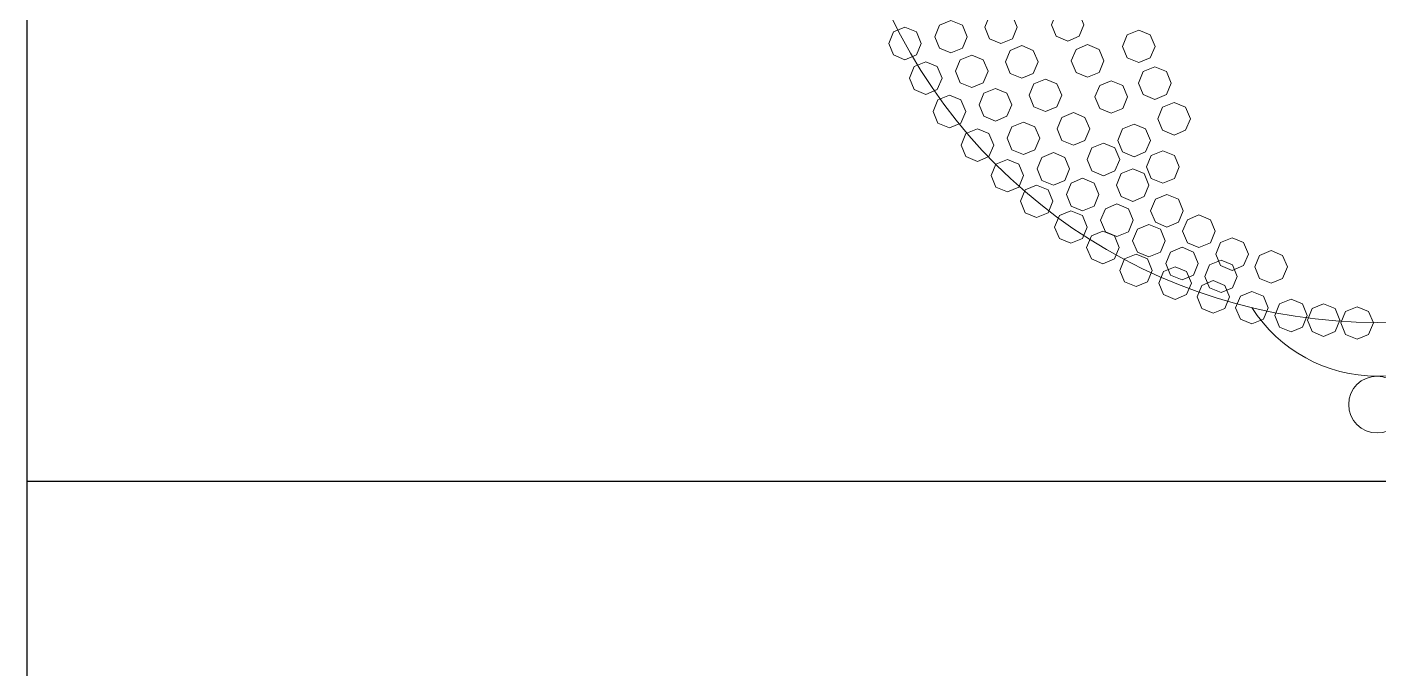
# Model space of a CAD drawing. Header units: inches. Extents: x 274057 to 444617, y 490067 to 635630.
# Drawn here: x 325724.3 to 325932, y 532800.2 to 532898.8 of the extents above; entities that cross this region are included whole.
import ezdxf

# ---------------------------------------------------------------- set-up
doc = ezdxf.new("R2010")
doc.units = ezdxf.units.IN
doc.header["$MEASUREMENT"] = 0
doc.linetypes.add('HIDDEN', pattern=[0.375, 0.25, -0.125])
for name, color, linetype in [('CQ Light Elevation', 4, 'Continuous'), ('CQ SPOT DETAIL DIMENSION', 9, 'Continuous'), ('CQ-legend tex box', 3, 'Continuous')]:
    doc.layers.add(name, color=color, linetype=linetype)
doc.layers.add('Glass', color=4, linetype='Continuous', lineweight=0)

# ---------------------------------------------------------------- blocks, each defined once
blk = doc.blocks.new('crystal ch 21')
at = {"layer": 'Glass', "lineweight": 0}
for points in [[(38435.85, 39038.49), (38442.92, 39035.56), (38445.85, 39028.49), (38442.92, 39021.42), (38435.85, 39018.49), (38428.78, 39021.42), (38425.85, 39028.49), (38428.78, 39035.56)], [(38476.81, 39040.03), (38483.88, 39037.1), (38486.81, 39030.03), (38483.88, 39022.96), (38476.81, 39020.03), (38469.73, 39022.96), (38466.81, 39030.03), (38469.73, 39037.1)], [(38405.11, 39032.68), (38412.18, 39029.75), (38415.11, 39022.68), (38412.18, 39015.61), (38405.11, 39012.68), (38398.04, 39015.61), (38395.11, 39022.68), (38398.04, 39029.75)], [(38376.86, 39028.53), (38383.93, 39025.6), (38386.86, 39018.53), (38383.93, 39011.46), (38376.86, 39008.53), (38369.79, 39011.46), (38366.86, 39018.53), (38369.79, 39025.6)], [(38520.47, 39026.73), (38527.54, 39023.8), (38530.47, 39016.73), (38527.54, 39009.66), (38520.47, 39006.73), (38513.4, 39009.66), (38510.47, 39016.73), (38513.4, 39023.8)], [(38448.63, 39017.22), (38455.7, 39014.29), (38458.63, 39007.22), (38455.7, 39000.15), (38448.63, 38997.22), (38441.56, 39000.15), (38438.63, 39007.22), (38441.56, 39014.29)], [(38489.04, 39017.84), (38496.11, 39014.91), (38499.04, 39007.84), (38496.11, 39000.77), (38489.04, 38997.84), (38481.97, 39000.77), (38479.04, 39007.84), (38481.97, 39014.91)], [(38389.64, 39007.26), (38396.71, 39004.33), (38399.64, 38997.26), (38396.71, 38990.18), (38389.64, 38987.26), (38382.57, 38990.18), (38379.64, 38997.26), (38382.57, 39004.33)], [(38417.89, 39011.41), (38424.96, 39008.48), (38427.89, 39001.41), (38424.96, 38994.33), (38417.89, 38991.41), (38410.82, 38994.33), (38407.89, 39001.41), (38410.82, 39008.48)], [(38463.17, 38996.69), (38470.24, 38993.76), (38473.17, 38986.69), (38470.24, 38979.62), (38463.17, 38976.69), (38456.1, 38979.62), (38453.17, 38986.69), (38456.1, 38993.76)], [(38530.34, 39004.17), (38537.41, 39001.24), (38540.34, 38994.17), (38537.41, 38987.09), (38530.34, 38984.17), (38523.27, 38987.09), (38520.34, 38994.17), (38523.27, 39001.24)], [(38432.43, 38990.88), (38439.5, 38987.95), (38442.43, 38980.88), (38439.5, 38973.81), (38432.43, 38970.88), (38425.36, 38973.81), (38422.43, 38980.88), (38425.36, 38987.95)], [(38503.54, 38995.66), (38510.61, 38992.73), (38513.54, 38985.66), (38510.61, 38978.59), (38503.54, 38975.66), (38496.47, 38978.59), (38493.54, 38985.66), (38496.47, 38992.73)], [(38404.18, 38986.73), (38411.25, 38983.8), (38414.18, 38976.73), (38411.25, 38969.66), (38404.18, 38966.73), (38397.11, 38969.66), (38394.18, 38976.73), (38397.11, 38983.8)], [(38542.18, 38982.26), (38549.25, 38979.33), (38552.18, 38972.26), (38549.25, 38965.19), (38542.18, 38962.26), (38535.11, 38965.19), (38532.18, 38972.26), (38535.11, 38979.33)], [(38480.37, 38976.06), (38487.44, 38973.13), (38490.37, 38966.06), (38487.44, 38958.99), (38480.37, 38956.06), (38473.3, 38958.99), (38470.37, 38966.06), (38473.3, 38973.13)], [(38421.38, 38966.1), (38428.45, 38963.17), (38431.38, 38956.1), (38428.45, 38949.03), (38421.38, 38946.1), (38414.31, 38949.03), (38411.38, 38956.1), (38414.31, 38963.17)], [(38449.63, 38970.25), (38456.7, 38967.32), (38459.63, 38960.25), (38456.7, 38953.18), (38449.63, 38950.25), (38442.55, 38953.18), (38439.63, 38960.25), (38442.55, 38967.32)], [(38517.59, 38968.95), (38524.66, 38966.02), (38527.59, 38958.95), (38524.66, 38951.88), (38517.59, 38948.95), (38510.52, 38951.88), (38507.59, 38958.95), (38510.52, 38966.02)], [(38498.76, 38957.29), (38505.83, 38954.36), (38508.76, 38947.29), (38505.83, 38940.22), (38498.76, 38937.29), (38491.68, 38940.22), (38488.76, 38947.29), (38491.68, 38954.36)], [(38439.76, 38947.33), (38446.84, 38944.4), (38449.76, 38937.33), (38446.84, 38930.26), (38439.76, 38927.33), (38432.69, 38930.26), (38429.76, 38937.33), (38432.69, 38944.4)], [(38468.01, 38951.48), (38475.09, 38948.55), (38478.01, 38941.48), (38475.09, 38934.41), (38468.01, 38931.48), (38460.94, 38934.41), (38458.01, 38941.48), (38460.94, 38948.55)], [(38535.26, 38952.65), (38542.34, 38949.72), (38545.26, 38942.65), (38542.34, 38935.58), (38535.26, 38932.65), (38528.19, 38935.58), (38525.26, 38942.65), (38528.19, 38949.72)], [(38516.75, 38941.52), (38523.82, 38938.59), (38526.75, 38931.52), (38523.82, 38924.45), (38516.75, 38921.52), (38509.68, 38924.45), (38506.75, 38931.52), (38509.68, 38938.59)], [(38457.76, 38931.56), (38464.83, 38928.63), (38467.76, 38921.56), (38464.83, 38914.49), (38457.76, 38911.56), (38450.69, 38914.49), (38447.76, 38921.56), (38450.69, 38928.63)], [(38486.01, 38935.71), (38493.08, 38932.78), (38496.01, 38925.71), (38493.08, 38918.64), (38486.01, 38915.71), (38478.94, 38918.64), (38476.01, 38925.71), (38478.94, 38932.78)], [(38537.78, 38925.73), (38544.86, 38922.8), (38547.78, 38915.73), (38544.86, 38908.66), (38537.78, 38905.73), (38530.71, 38908.66), (38527.78, 38915.73), (38530.71, 38922.8)], [(38478.79, 38915.77), (38485.86, 38912.84), (38488.79, 38905.77), (38485.86, 38898.7), (38478.79, 38895.77), (38471.72, 38898.7), (38468.79, 38905.77), (38471.72, 38912.84)], [(38507.04, 38919.92), (38514.11, 38916.99), (38517.04, 38909.92), (38514.11, 38902.85), (38507.04, 38899.92), (38499.97, 38902.85), (38497.04, 38909.92), (38499.97, 38916.99)], [(38526.7, 38907.35), (38533.77, 38904.42), (38536.7, 38897.35), (38533.77, 38890.28), (38526.7, 38887.35), (38519.63, 38890.28), (38516.7, 38897.35), (38519.63, 38904.42)], [(38557.44, 38913.16), (38564.52, 38910.23), (38567.44, 38903.16), (38564.52, 38896.09), (38557.44, 38893.16), (38550.37, 38896.09), (38547.44, 38903.16), (38550.37, 38910.23)], [(38498.45, 38903.2), (38505.52, 38900.27), (38508.45, 38893.2), (38505.52, 38886.13), (38498.45, 38883.2), (38491.38, 38886.13), (38488.45, 38893.2), (38491.38, 38900.27)], [(38577.79, 38899.1), (38584.86, 38896.17), (38587.79, 38889.1), (38584.86, 38882.03), (38577.79, 38879.1), (38570.72, 38882.03), (38567.79, 38889.1), (38570.72, 38896.17)], [(38518.8, 38889.14), (38525.87, 38886.21), (38528.8, 38879.14), (38525.87, 38872.07), (38518.8, 38869.14), (38511.73, 38872.07), (38508.8, 38879.14), (38511.73, 38886.21)], [(38547.05, 38893.29), (38554.12, 38890.36), (38557.05, 38883.29), (38554.12, 38876.22), (38547.05, 38873.29), (38539.98, 38876.22), (38537.05, 38883.29), (38539.98, 38890.36)], [(38601.76, 38891.26), (38608.84, 38888.33), (38611.76, 38881.26), (38608.84, 38874.19), (38601.76, 38871.26), (38594.69, 38874.19), (38591.76, 38881.26), (38594.69, 38888.33)], [(38542.77, 38881.3), (38549.84, 38878.37), (38552.77, 38871.3), (38549.84, 38864.23), (38542.77, 38861.3), (38535.7, 38864.23), (38532.77, 38871.3), (38535.7, 38878.37)], [(38571.02, 38885.45), (38578.09, 38882.52), (38581.02, 38875.45), (38578.09, 38868.38), (38571.02, 38865.45), (38563.95, 38868.38), (38561.02, 38875.45), (38563.95, 38882.52)], [(38566.25, 38872.82), (38573.32, 38869.89), (38576.25, 38862.82), (38573.32, 38855.75), (38566.25, 38852.82), (38559.18, 38855.75), (38556.25, 38862.82), (38559.18, 38869.89)], [(38589.95, 38866.22), (38597.02, 38863.29), (38599.95, 38856.22), (38597.02, 38849.15), (38589.95, 38846.22), (38582.87, 38849.15), (38579.95, 38856.22), (38582.87, 38863.29)], [(38614.01, 38861.41), (38621.08, 38858.48), (38624.01, 38851.41), (38621.08, 38844.34), (38614.01, 38841.41), (38606.94, 38844.34), (38604.01, 38851.41), (38606.94, 38858.48)], [(38634.03, 38858.61), (38641.1, 38855.68), (38644.03, 38848.61), (38641.1, 38841.54), (38634.03, 38838.61), (38626.96, 38841.54), (38624.03, 38848.61), (38626.96, 38855.68)], [(38654.58, 38856.81), (38661.65, 38853.88), (38664.58, 38846.81), (38661.65, 38839.74), (38654.58, 38836.81), (38647.51, 38839.74), (38644.58, 38846.81), (38647.51, 38853.88)]]:
    blk.add_lwpolyline(points, close=True, dxfattribs=at)
for centre, radius, start, end in [((38666.86, 39178.22), 331.06, 201.27032, 270), ((38666.86, 39178.22), 331.06, 270, 338.72968), ((38666.86, 38905.52), 91.35, 212.65687, 270), ((38666.86, 38905.52), 91.35, 270, 327.34313), ((38666.86, 38796.72), 17.45, 90, 270), ((38666.86, 38796.72), 17.45, 270, 90)]:
    blk.add_arc(centre, radius, start, end, dxfattribs=at)
blk = doc.blocks.new('SMDS')
at = {"layer": 'CQ-legend tex box'}
blk.add_line((384632.87, 476903.58), (386097.22, 476903.58), dxfattribs=at)
blk.add_lwpolyline([(384632.87, 472716.65), (384632.87, 480364.08), (386097.23, 480364.08), (386097.2, 472716.65)], dxfattribs=at)
at = {"layer": 'CQ Light Elevation', "linetype": 'HIDDEN', "xscale": 0.25, "yscale": 0.25, "zscale": 0.25}
blk.add_blockref('crystal ch 21', (375173.47, 467216.17), dxfattribs=at)

msp = doc.modelspace()

# ---------------------------------------------------------------- block references
at = {"layer": 'CQ SPOT DETAIL DIMENSION'}
msp.add_blockref('SMDS', (-58908.52, 55925.46), dxfattribs=at)

doc.saveas('drawing.dxf')
